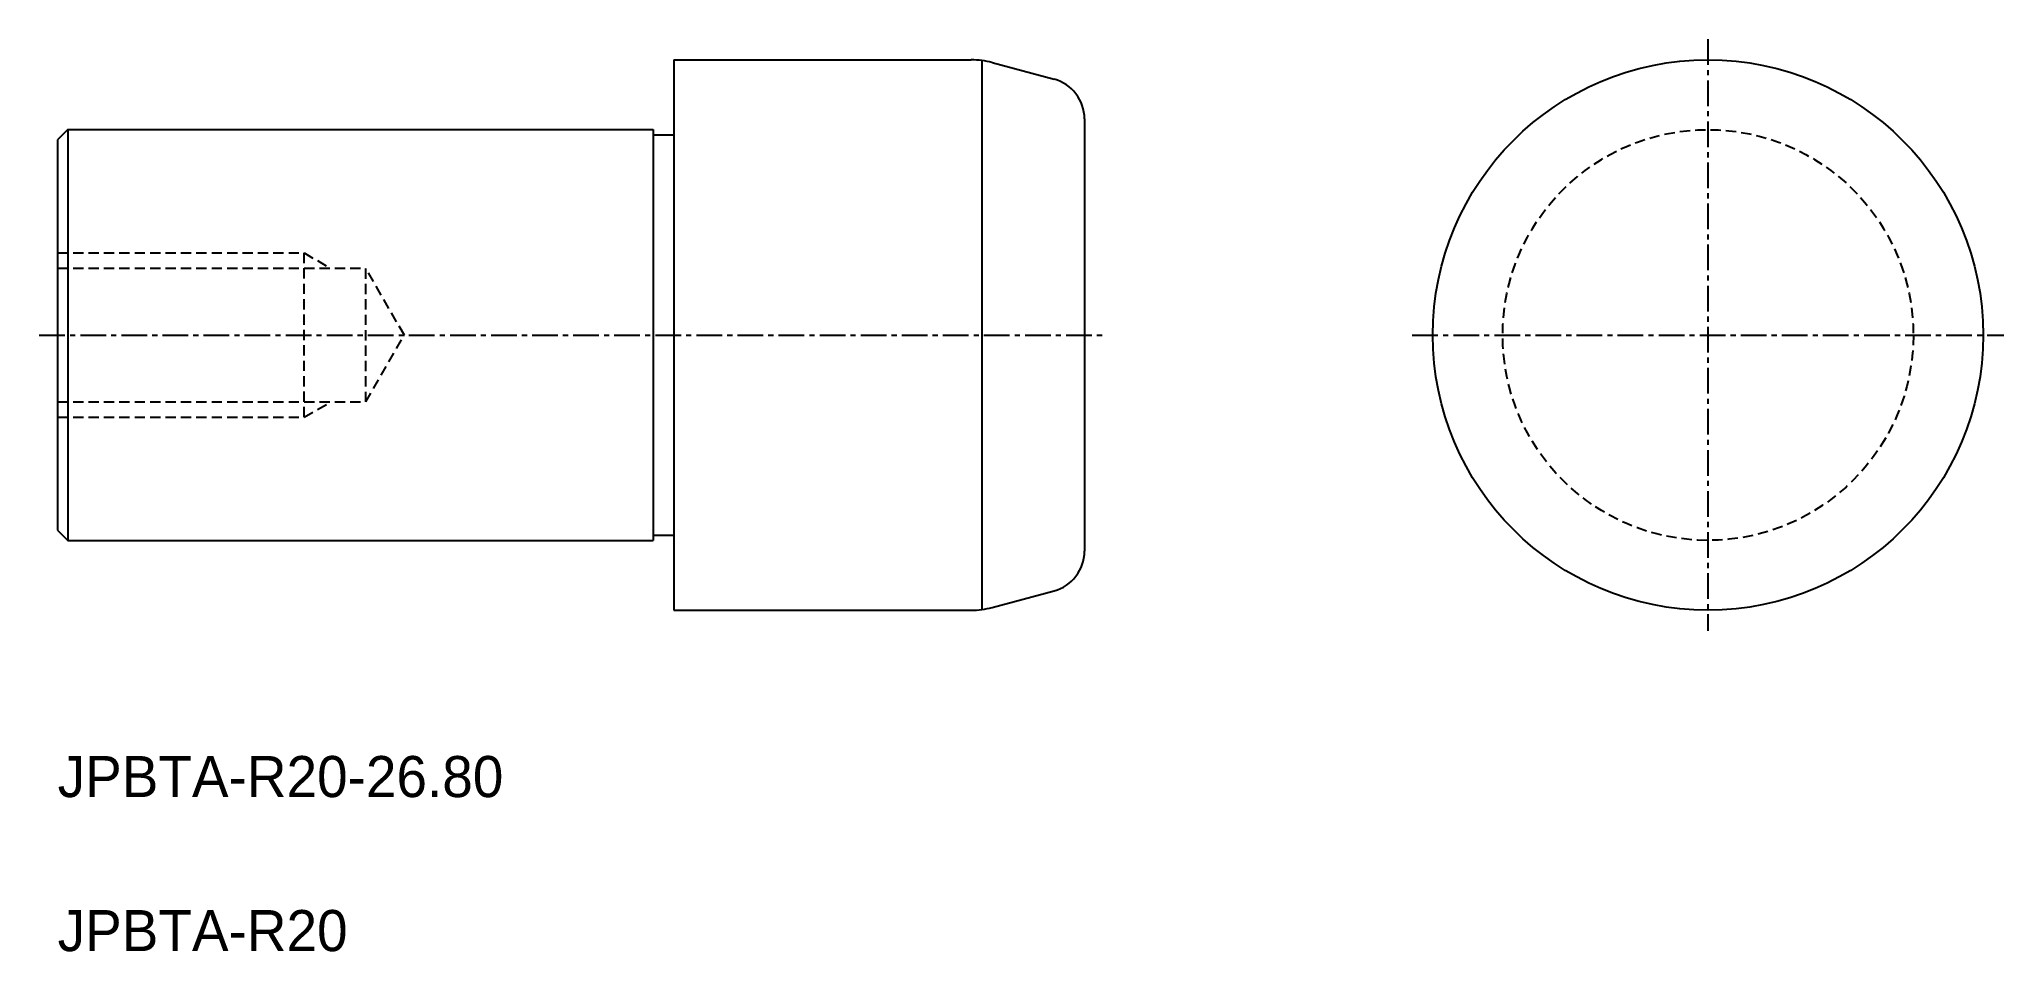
# Model space of a CAD drawing. Extents: x -1694.9 to -1599.3, y -825.6 to -781.2.
import ezdxf

# ---------------------------------------------------------------- set-up
doc = ezdxf.new("R2010")
doc.units = 0
doc.linetypes.add('CENTER', pattern=[2, 1.25, -0.25, 0.25, -0.25])
doc.linetypes.add('DASHED', pattern=[0.75, 0.5, -0.25])
doc.layers.get('0').update_dxf_attribs({"linetype": 'CONTINUOUS'})
doc.layers.add('CENTER', color=1, linetype='CENTER')

msp = doc.modelspace()

# ---------------------------------------------------------------- linework, layer by layer
at = {"linetype": 'CONTINUOUS'}
for p, q in [((-1664.042, -782.18), (-1664.042, -808.98)), ((-1664.042, -782.18), (-1649.568, -782.18)), ((-1649.042, -782.215), (-1649.042, -808.945)), ((-1644.042, -785.054), (-1644.042, -806.106)), ((-1693.542, -785.58), (-1694.042, -786.08)), ((-1694.042, -786.08), (-1694.042, -805.08)), ((-1693.542, -785.58), (-1665.042, -785.58)), ((-1693.542, -785.58), (-1693.542, -805.58)), ((-1665.042, -785.58), (-1665.042, -805.58)), ((-1665.042, -785.83), (-1664.042, -785.83)), ((-1694.042, -805.08), (-1693.542, -805.58)), ((-1665.042, -805.33), (-1664.042, -805.33)), ((-1693.542, -805.58), (-1665.042, -805.58)), ((-1664.042, -808.98), (-1649.568, -808.98))]:
    msp.add_line(p, q, dxfattribs=at)
for p, q in [((-1648.533, -782.316), (-1645.524, -783.123)), ((-1648.533, -808.844), (-1645.524, -808.038))]:
    msp.add_line(p, q)
at = {"color": 3, "linetype": 'DASHED'}
for p, q in [((-1694.042, -791.58), (-1682.042, -791.58)), ((-1682.042, -799.58), (-1682.042, -791.58)), ((-1682.042, -791.58), (-1680.758, -792.322)), ((-1694.042, -792.322), (-1679.042, -792.322)), ((-1677.161, -795.58), (-1679.042, -792.322)), ((-1679.042, -798.839), (-1679.042, -792.322)), ((-1679.042, -798.839), (-1677.161, -795.58)), ((-1694.042, -798.839), (-1679.042, -798.839)), ((-1694.042, -799.58), (-1682.042, -799.58)), ((-1682.042, -799.58), (-1680.758, -798.839))]:
    msp.add_line(p, q, dxfattribs=at)
at = {"color": 7, "linetype": 'CONTINUOUS'}
msp.add_circle((-1613.681, -795.58), 13.4, dxfattribs=at)
at = {"color": 3, "linetype": 'DASHED'}
msp.add_circle((-1613.681, -795.58), 10, dxfattribs=at)
at = {"linetype": 'CONTINUOUS'}
for centre, radius, start, end in [((-1649.568, -786.18), 4, 75, 90), ((-1646.042, -785.054), 2, 360, 75), ((-1646.042, -806.106), 2, 285, 360), ((-1649.568, -804.98), 4, 270, 285)]:
    msp.add_arc(centre, radius, start, end, dxfattribs=at)
at = {"layer": 'CENTER', "color": 1, "linetype": 'CENTER'}
for p, q in [((-1613.681, -781.18), (-1613.681, -809.98)), ((-1694.937, -795.58), (-1643.081, -795.58)), ((-1628.081, -795.58), (-1599.281, -795.58))]:
    msp.add_line(p, q, dxfattribs=at)

# ---------------------------------------------------------------- texts
for s, p in [('JPBTA-R20-26.80', (-1694.042, -818.08)), ('JPBTA-R20', (-1694.042, -825.58))]:
    msp.add_text(s, height=2).set_placement(p)

doc.saveas('drawing.dxf')
